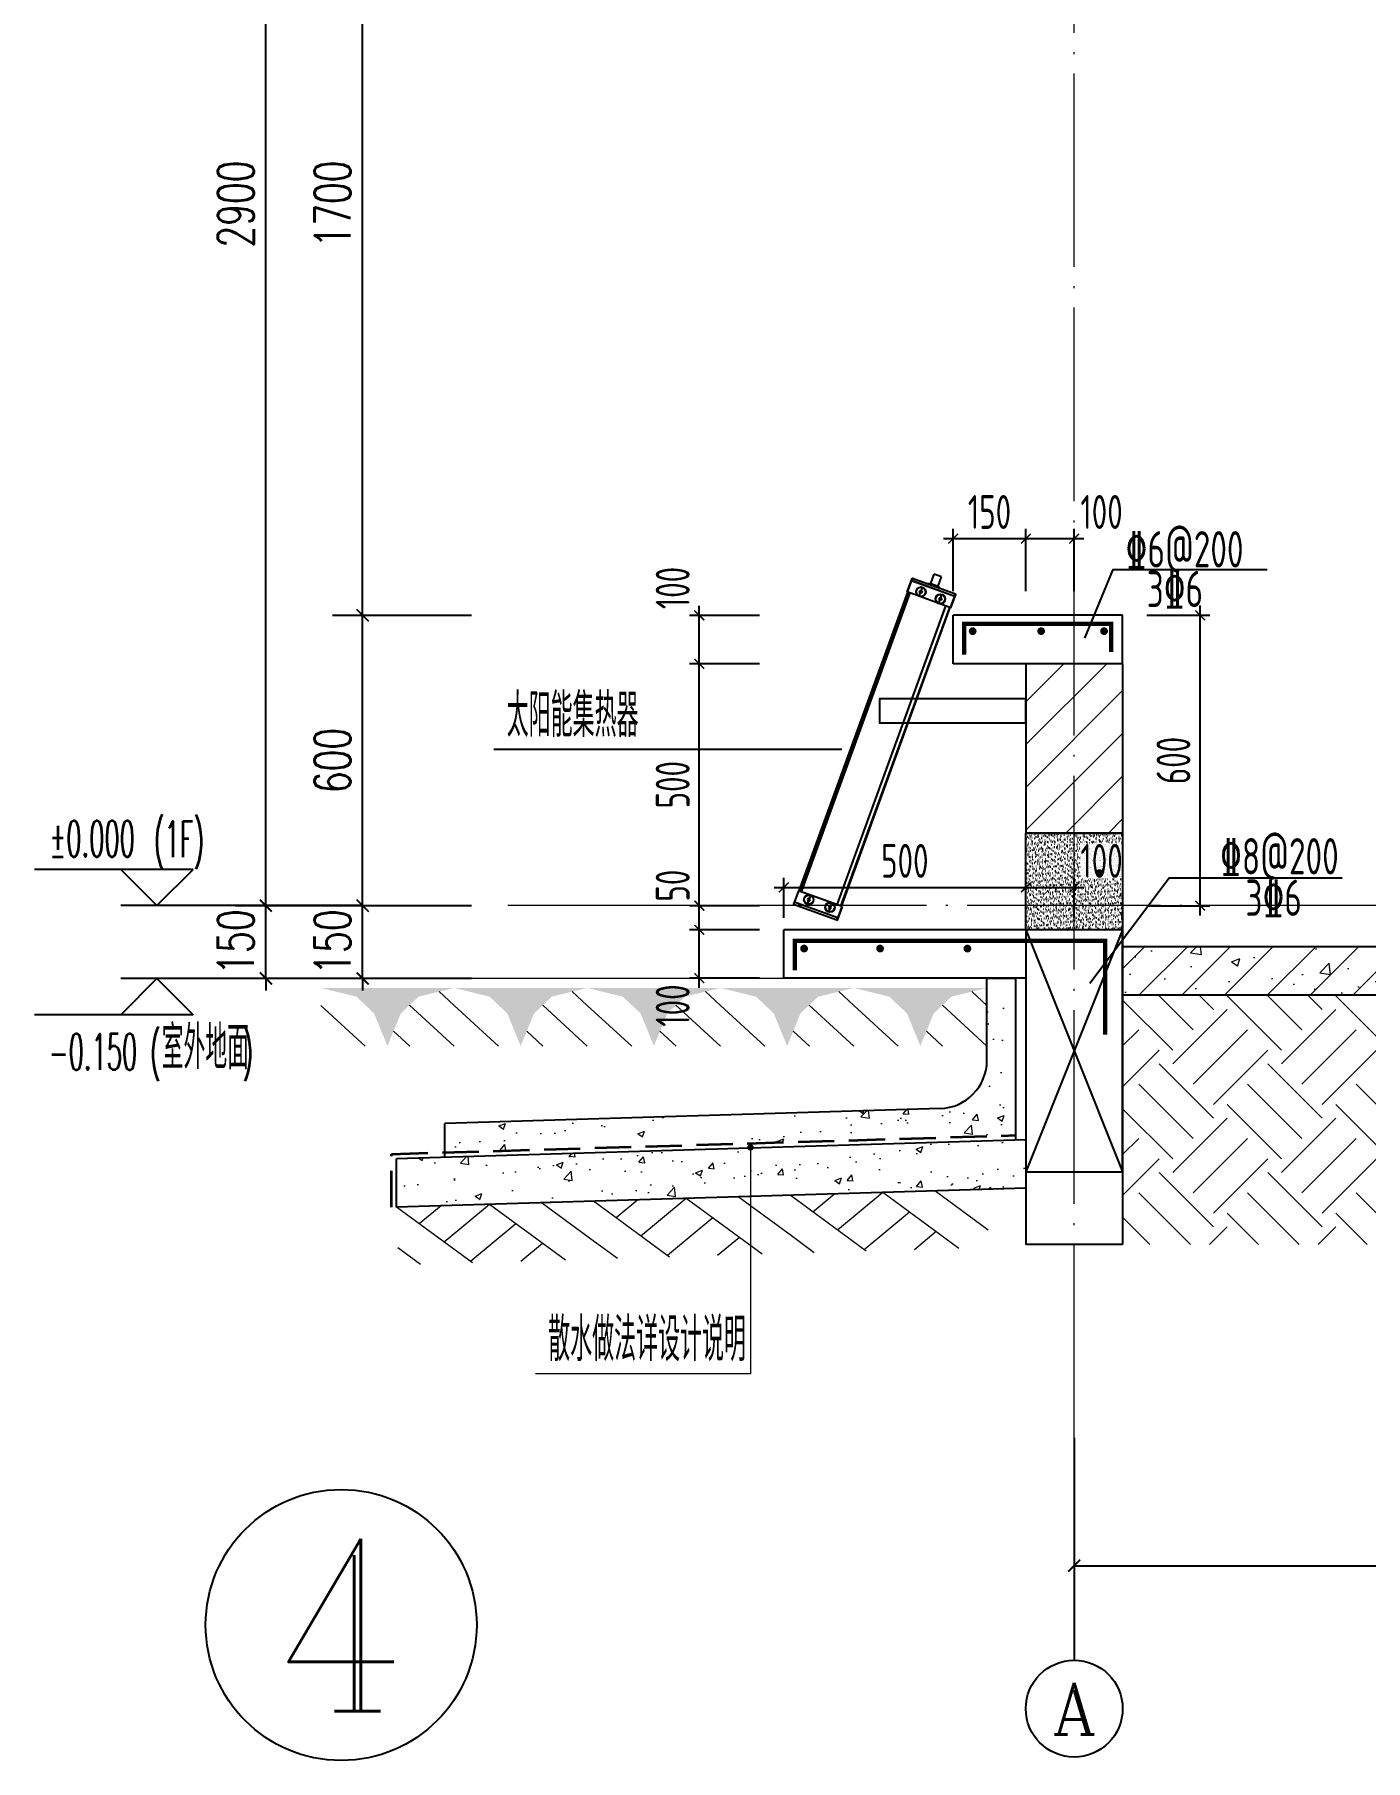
# Model space of a CAD drawing. Extents: x -668857 to 143095, y -247466 to 228182.
# Drawn here: x 22132 to 24882, y 150817 to 154384 of the extents above; entities that cross this region are included whole.
import ezdxf
from ezdxf.enums import TextEntityAlignment as Align

# ---------------------------------------------------------------- set-up
doc = ezdxf.new("R2010")
doc.units = 0
doc.header["$LTSCALE"] = 1000
doc.linetypes.add('DASH', pattern=[0.35, 0.25, -0.1])
doc.linetypes.add('DOTE', pattern=[2.42, 2, -0.2, 0.02, -0.2])
doc.layers.get('0').update_dxf_attribs({"linetype": 'CONTINUOUS'})
doc.layers.get('DEFPOINTS').update_dxf_attribs({"linetype": 'CONTINUOUS'})
for name, color, linetype in [('A-AXIS_TEXT', 7, 'CONTINUOUS'), ('AXIS', 3, 'CONTINUOUS'), ('COLUMN', 4, 'CONTINUOUS'), ('DIM', 2, 'CONTINUOUS'), ('DIM_ELEV', 3, 'CONTINUOUS'), ('DIM_IDEN', 67, 'CONTINUOUS'), ('PUB_DIM', 3, 'CONTINUOUS'), ('PUB_TEXT', 2, 'CONTINUOUS'), ('REIN', 6, 'CONTINUOUS'), ('S-大样-砼线', 7, 'CONTINUOUS'), ('S-引出线', 40, 'CONTINUOUS'), ('TEXT', 2, 'CONTINUOUS'), ('WALL', 5, 'CONTINUOUS'), ('实线层', 7, 'CONTINUOUS'), ('立面-看线', 251, 'CONTINUOUS')]:
    doc.layers.add(name, color=color, linetype=linetype)
for name, color, linetype, lineweight in [('AXIS_TEXT', 7, 'CONTINUOUS', 20), ('DOTE', 19, 'DOTE', 9), ('PUB_HATCH', 8, 'CONTINUOUS', 9), ('填充', 251, 'CONTINUOUS', 5), ('平面-排水沟', 86, 'CONTINUOUS', 15), ('立面-中轮廓线', 30, 'CONTINUOUS', 35), ('粉刷', 251, 'CONTINUOUS', 9)]:
    doc.layers.add(name, color=color, linetype=linetype, lineweight=lineweight)
doc.styles.add('_TCH_AXIS', font='COMPLEX', dxfattribs={"bigfont": 'GBCBIG'})
doc.styles.add('_TCH_DIM', font='SIMPLEX.shx', dxfattribs={"width": 0.7, "bigfont": 'GBCBIG.shx'})
doc.styles.add('_TCH_DIM_T3', font='SIMPLEX', dxfattribs={"width": 0.705882, "bigfont": 'GBCBIG'})
doc.styles.add('COMPLEX', font='COMPLEX')
doc.styles.add('DIM_FONT_T3', font='SIMPLEX', dxfattribs={"width": 0.705882, "bigfont": 'GBCBIG'})
doc.styles.add('TSSD_DIMENSION', font='Tssdeng.shx', dxfattribs={"width": 0.7, "bigfont": 'tssdchn.shx'})
doc.styles.add('TSSD_REIN', font='tssdeng.shx', dxfattribs={"width": 0.7, "height": 300, "bigfont": 'tssdchn.shx'})
doc.styles.add('w', font='tssdeng.shx', dxfattribs={"width": 0.8, "bigfont": 'tssdchn.shx'})
doc.dimstyles.new('_TCH_ARCH&&25', dxfattribs={"dimtxt": 74.375, "dimasz": 25, "dimexe": 62.5, "dimexo": 75, "dimgap": 25, "dimtad": 1, "dimdec": 0, "dimzin": 0, "dimdsep": 46, "dimtxsty": '_TCH_DIM_T3', "dimblk": 'ARCHTICK', "dimcen": 0.09, "dimclrt": 7, "dimazin": 0, "dimtfac": 1, "dimtdec": 0, "dimtix": 1, "dimtmove": 2, "dimatfit": 3, "dimldrblk": 'ARCHTICK', "dimfxl": 0, "dimtolj": 1, "dimtzin": 0, "dimarcsym": 0})
doc.dimstyles.new('TSSD_20_20', dxfattribs={"dimtxt": 60, "dimasz": 20, "dimexe": 20, "dimexo": 50, "dimgap": 20, "dimtad": 1, "dimdec": 0, "dimzin": 0, "dimdsep": 46, "dimtxsty": 'TSSD_DIMENSION', "dimblk": 'ARCHTICK', "dimblk1": 'ARCHTICK', "dimblk2": 'ARCHTICK', "dimcen": 0, "dimdle": 20, "dimclrt": 7, "dimadec": 0, "dimazin": 0, "dimtfac": 1, "dimtdec": 0, "dimtix": 1, "dimtmove": 2, "dimatfit": 3, "dimfxl": 0, "dimtolj": 1, "dimtzin": 0, "dimarcsym": 0})
pattern_1 = [(50, (28072.99, 249033.25), (143.452037, -12.550427), [15, -165]), (355, (28072.99, 249033.25), (-27.750267, 150.438427), [12, -132]), (100.4514, (28084.94, 249032.2), (115.701876, 137.88791), [12.74804, -140.22842]), (46.1842, (28072.99, 249073.25), (213.44821, -33.1038), [22.5, -247.5]), (96.6356, (28090.77, 249070.5), (186.93254, 194.82357), [19.12206, -210.3426]), (351.1842, (28072.99, 249073.25), (186.93239, 194.82372), [18, -198]), (21, (28092.99, 249063.25), (119.38141, -80.52378), [15, -165]), (326, (28092.99, 249063.25), (48.663066, 145.03001), [12, -132]), (71.4514, (28102.93, 249056.54), (168.044526, 64.5061), [12.74804, -140.22842]), (37.5, (28072.986, 249033.25), (2.431971, 66.578771), [0, -130.4, 0, -134, 0, -132.5]), (7.5, (28072.986, 249033.25), (52.613907, 78.882342), [0, -76.4, 0, -127.4, 0, -50.5]), (327.5, (28028.386, 249033.25), (106.764487, -4.510974), [0, -50, 0, -156, 0, -207]), (317.5, (28008.39, 249033.25), (116.637234, 20.020996), [0, -65, 0, -103.6, 0, -147])]

# ---------------------------------------------------------------- blocks, each defined once
blk = doc.blocks.new('A$C01192DFB')
at = {"layer": '实线层', "color": 5}
for p, q in [((-196.4, 238.3), (-189.3, 257.6)), ((-174.3, 252.1), (-189.3, 257.6)), ((-181.3, 232.8), (-174.3, 252.1)), ((-468.5, -396.9), (-243.8, 220.5)), ((-243.5, 220.4), (-468.2, -397)), ((-467.7, -397.2), (-243, 220.2)), ((-240, 219.1), (-464.7, -398.3)), ((-239.5, 218.9), (-464.2, -398.5)), ((-245.2, 221), (-235.1, 248.7)), ((-155, 188.2), (-245.2, 221)), ((-244.8, 220.8), (-234.5, 249)), ((-146.5, 211.5), (-236.8, 244.3)), ((-146.9, 212), (-236.2, 244.4)), ((-235.1, 248.7), (-234.7, 248.5)), ((-145.3, 216.4), (-234.6, 248.9)), ((-145.2, 216.5), (-234.5, 249)), ((-219.7, 220.8), (-218.7, 223.5)), ((-217.8, 218.6), (-219.7, 220.8)), ((-219.4, 214.4), (-214.3, 228.2)), ((-218.7, 223.5), (-215.9, 224)), ((-215, 219.1), (-217.8, 218.6)), ((-215.9, 224), (-214, 221.8)), ((-214, 221.8), (-215, 219.1)), ((-196.4, 238.3), (-203, 237.5)), ((-176.7, 228), (-203, 237.5)), ((-196.4, 238.3), (-181.3, 232.8)), ((-181.3, 232.8), (-176.7, 228)), ((-155.5, 188.3), (-145.2, 216.5)), ((-155, 188.2), (-144.9, 215.9)), ((-144.9, 215.9), (-145.4, 216)), ((-166, 192.2), (-390.7, -425.2)), ((-165.7, 192), (-390.4, -425.3)), ((-381.9, -428.4), (-157.2, 189)), ((-156.8, 188.8), (-381.5, -428.6)), ((-381.1, -428.7), (-156.4, 188.7)), ((-179.3, 206.1), (-178.4, 208.8)), ((-177.5, 203.9), (-179.3, 206.1)), ((-179, 199.7), (-174, 213.5)), ((-178.4, 208.8), (-175.5, 209.3)), ((-174.6, 204.4), (-177.5, 203.9)), ((-175.5, 209.3), (-173.7, 207.1)), ((-173.7, 207.1), (-174.6, 204.4)), ((-469.9, -396.4), (-480, -424.1)), ((-480, -424.1), (-479.6, -424.3)), ((-469.5, -396.6), (-479.7, -424.8)), ((-390.4, -457.1), (-479.7, -424.6)), ((-390.5, -457.2), (-479.7, -424.8)), ((-388.2, -452.5), (-478.4, -419.7)), ((-388.8, -452.7), (-478.1, -420.2)), ((-379.7, -429.2), (-469.9, -396.4)), ((-379.7, -429.2), (-468, -397.1)), ((-450.2, -412.7), (-451.2, -415.4)), ((-451.2, -415.4), (-449.4, -417.6)), ((-445.9, -408), (-450.9, -421.8)), ((-447.4, -412.2), (-450.2, -412.7)), ((-449.4, -417.6), (-446.5, -417.1)), ((-445.5, -414.4), (-447.4, -412.2)), ((-446.5, -417.1), (-445.5, -414.4)), ((-402.2, -423.9), (-407.2, -437.7)), ((-406.6, -428.6), (-407.6, -431.3)), ((-407.6, -431.3), (-405.7, -433.5)), ((-403.7, -428.1), (-406.6, -428.6)), ((-405.7, -433.5), (-402.9, -433)), ((-401.9, -430.3), (-403.7, -428.1)), ((-402.9, -433), (-401.9, -430.3)), ((-380.2, -429.1), (-390.5, -457.2)), ((-389.8, -456.9), (-390.3, -456.8)), ((-379.7, -429.2), (-389.8, -456.9))]:
    blk.add_line(p, q, dxfattribs=at)
for points in [[(-236.8, 244.3), (-236.7, 244.4), (-236.5, 244.5), (-236.4, 244.5), (-236.2, 244.4)], [(-146.5, 211.5), (-146.5, 211.6), (-146.6, 211.7), (-146.7, 211.9), (-146.9, 212)], [(-478.4, -419.7), (-478.4, -419.8), (-478.4, -420), (-478.2, -420.1), (-478.1, -420.2)], [(-388.2, -452.5), (-388.3, -452.6), (-388.4, -452.7), (-388.6, -452.7), (-388.8, -452.7)]]:
    blk.add_lwpolyline(points, dxfattribs=at)
blk.add_lwpolyline([(0, 0), (-302.4, 0), (-302.4, -49.7), (0, -49.7)], close=True, dxfattribs=at)
for centre, radius in [((-216.8, 221.3), 10), ((-216.8, 221.3), 9.5), ((-176.5, 206.6), 10), ((-176.5, 206.6), 9.5), ((-448.4, -414.9), 10), ((-448.4, -414.9), 9.5), ((-404.7, -430.8), 10), ((-404.7, -430.8), 9.5)]:
    blk.add_circle(centre, radius, dxfattribs=at)
for centre, start, end in [((-234.7, 248.5), 70, 160), ((-145.4, 216), 340, 70), ((-479.6, -424.3), 160, 250), ((-390.3, -456.8), 250, 340)]:
    blk.add_arc(centre, 0.5, start, end, dxfattribs=at)
blk = doc.blocks.new('$LINEPAT$素土夯实')
at = {"color": 0}
for p, q in [((0, -210), (210, 0)), ((120, -300), (420, 0)), ((420, 0), (607.5, -187.5)), ((495, -300), (795, 0)), ((615, 0), (705, -90)), ((315, -105), (502.5, -292.5)), ((210, -210), (300, -300)), ((705, -300), (795, -210))]:
    blk.add_line(p, q, dxfattribs=at)
blk = doc.blocks.new('$LinePat$自然土壤')
at = {"color": 0}
for p, q in [((0, -90), (71, -19)), ((0, -300), (210.7, -89.3)), ((420, -300), (630, -90)), ((210, -300), (286.4, -223.6))]:
    blk.add_line(p, q, dxfattribs=at)
for points in [[(0, 0), (630, 0), (168, -45), (462, -45)], [(168, -45), (462, -45), (252, -132), (378, -132)], [(252, -132), (378, -132), (315, -300)]]:
    blk.add_solid(points, dxfattribs=at)
blk = doc.blocks.new('sanshui')
at = {"layer": '粉刷'}
h = blk.add_hatch(dxfattribs=at)
h.set_pattern_fill('混凝土', color=256, scale=20)
h.set_pattern_definition(pattern_1)
edge = h.paths.add_edge_path()
edge.add_line((346317.8, 427329.6), (346257.8, 427329.6))
edge.add_line((346257.8, 427329.6), (346257.8, 427160.3))
edge.add_arc((346157.8, 427160.3), 100, 271.7184, 360, ccw=False)
edge.add_line((346160.8, 427060.3), (345137.8, 427029.6))
edge.add_line((345137.8, 427029.6), (345137.8, 426969.6))
edge.add_line((345137.8, 426969.6), (346317.8, 427005))
edge.add_line((346317.8, 427005), (346317.8, 427329.6))
h = blk.add_hatch(dxfattribs=at)
h.set_pattern_fill('混凝土', color=256, scale=20)
h.set_pattern_definition(pattern_1)
h.paths.add_polyline_path([(346337.8, 426895.6), (346337.8, 426995.6), (345037.8, 426956.6), (345037.8, 426856.6)])
at = {"layer": 'COLUMN'}
for p, q in [((346257.8, 427329.6), (346317.8, 427329.6)), ((346257.8, 427160.3), (346257.8, 427329.6)), ((346317.8, 426995), (346317.8, 427329.6)), ((346160.8, 427060.3), (345137.8, 427029.6)), ((345137.8, 426959.6), (345137.8, 427029.6)), ((346338.1, 426995.6), (345037.8, 426956.6)), ((345037.8, 426856.6), (345037.8, 426956.6)), ((346338.1, 426895.6), (345037.8, 426856.6))]:
    blk.add_line(p, q, dxfattribs=at)
blk.add_arc((346157.8, 427160.3), 100, 271.7184, 0, dxfattribs=at)
at = {"layer": '立面-中轮廓线', "linetype": 'DASH', "ltscale": 0.3}
blk.add_lwpolyline([(345027.8, 426856.6), (345027.8, 426966.3), (346317.8, 427005)], dxfattribs=at)
at = {"layer": '粉刷'}
blk.add_line((344881.5, 427329.6), (346257.8, 427329.6), dxfattribs=at)
at = {"layer": '粉刷', "yscale": 0.4, "zscale": 0.4}
for name, p, xscale, rotation in [('$LinePat$自然土壤', (345156.8, 427309.6), -0.4369306507241237, 359.9999999999903), ('$LinePat$自然土壤', (345432, 427309.6), -0.4369306507241237, 359.9999999999903), ('$LinePat$自然土壤', (345707.3, 427309.6), -0.4369306507241237, 359.9999999999903), ('$LinePat$自然土壤', (345982.6, 427309.6), -0.4369306507241237, 359.9999999999903), ('$LinePat$自然土壤', (346257.8, 427309.6), -0.4369306507241237, 359.9999999999903), ('$LINEPAT$素土夯实', (346257.8, 426893.2), -0.5117605352322558, 1.718358001643932), ('$LINEPAT$素土夯实', (345444.5, 426868.8), -0.5117605352322558, 1.718358001643932), ('$LINEPAT$素土夯实', (345851.2, 426881), -0.5117605352322558, 1.718358001643932)]:
    blk.add_blockref(name, p, dxfattribs=dict(at, xscale=xscale, rotation=rotation))
blk = doc.blocks.new('_ArchTick')
at = {"color": 0, "linetype": 'ByBlock', "const_width": 0.15}
blk.add_lwpolyline([(-0.5, -0.5), (0.5, 0.5)], dxfattribs=at)
blk = doc.blocks.new('*D2883')
at = {"layer": 'DEFPOINTS', "color": 0}
for p in [(24379.8, 153183.3), (24539.8, 153183.3), (24379.8, 152583.2)]:
    blk.add_point(p, dxfattribs=at)
at = {"layer": 'DIM', "color": 0, "lineweight": -2}
for p, q in [((24539.8, 152563.2), (24539.8, 153203.3)), ((24429.8, 153183.3), (24559.8, 153183.3)), ((24429.8, 152583.2), (24559.8, 152583.2))]:
    blk.add_line(p, q, dxfattribs=at)
at = {"layer": 'DIM', "color": 0, "lineweight": -2, "xscale": 20, "yscale": 20, "zscale": 20}
for p, rotation in [((24539.8, 153183.3), 90), ((24539.8, 152583.2), 270)]:
    blk.add_blockref('_ArchTick', p, dxfattribs=dict(at, rotation=rotation))
at = {"layer": 'DIM', "color": 7, "insert": (24484.8, 152883.2), "char_height": 70, "attachment_point": 5, "rotation": 90, "style": 'TSSD_DIMENSION'}
blk.add_mtext('\\A1;600', dxfattribs=at)
blk = doc.blocks.new('*D2884')
at = {"layer": 'DEFPOINTS', "color": 0}
for p in [(24179.9, 152620.8), (23679.8, 152508.2), (24179.9, 152508.2)]:
    blk.add_point(p, dxfattribs=at)
at = {"layer": 'DIM', "color": 0, "lineweight": -2}
for p, q in [((23679.8, 152558.2), (23679.8, 152640.8)), ((24179.9, 152558.2), (24179.9, 152640.8)), ((23659.8, 152620.8), (24199.9, 152620.8))]:
    blk.add_line(p, q, dxfattribs=at)
at = {"layer": 'DIM', "color": 0, "lineweight": -2, "xscale": 20, "yscale": 20, "zscale": 20, "rotation": 180}
blk.add_blockref('_ArchTick', (23679.8, 152620.8), dxfattribs=at)
at = {"layer": 'DIM', "color": 0, "lineweight": -2, "xscale": 20, "yscale": 20, "zscale": 20}
blk.add_blockref('_ArchTick', (24179.9, 152620.8), dxfattribs=at)
at = {"layer": 'DIM', "color": 7, "insert": (23929.8, 152675.8), "char_height": 70, "attachment_point": 5, "style": 'TSSD_DIMENSION'}
blk.add_mtext('\\A1;500', dxfattribs=at)
blk = doc.blocks.new('*D2885')
at = {"layer": 'DEFPOINTS', "color": 0}
for p in [(24279.9, 152620.8), (24179.9, 152508.2), (24279.9, 152508.2)]:
    blk.add_point(p, dxfattribs=at)
at = {"layer": 'DIM', "color": 0, "lineweight": -2}
for p, q in [((24179.9, 152558.2), (24179.9, 152640.8)), ((24279.9, 152558.2), (24279.9, 152640.8)), ((24159.9, 152620.8), (24299.9, 152620.8))]:
    blk.add_line(p, q, dxfattribs=at)
at = {"layer": 'DIM', "color": 0, "lineweight": -2, "xscale": 20, "yscale": 20, "zscale": 20, "rotation": 180}
blk.add_blockref('_ArchTick', (24179.9, 152620.8), dxfattribs=at)
at = {"layer": 'DIM', "color": 0, "lineweight": -2, "xscale": 20, "yscale": 20, "zscale": 20}
blk.add_blockref('_ArchTick', (24279.9, 152620.8), dxfattribs=at)
at = {"layer": 'DIM', "color": 7, "insert": (24336.3, 152675.8), "char_height": 70, "attachment_point": 5, "style": 'TSSD_DIMENSION'}
blk.add_mtext('\\A1;100', dxfattribs=at)
blk = doc.blocks.new('*D2887')
at = {"layer": 'DEFPOINTS', "color": 0}
for p in [(24179.8, 153341.8), (24029.8, 153183.2), (24179.8, 153183.2)]:
    blk.add_point(p, dxfattribs=at)
at = {"layer": 'DIM', "color": 0, "lineweight": -2}
for p, q in [((24009.8, 153341.8), (24199.8, 153341.8)), ((24029.8, 153233.2), (24029.8, 153361.8)), ((24179.8, 153233.2), (24179.8, 153361.8))]:
    blk.add_line(p, q, dxfattribs=at)
at = {"layer": 'DIM', "color": 0, "lineweight": -2, "xscale": 20, "yscale": 20, "zscale": 20, "rotation": 180}
blk.add_blockref('_ArchTick', (24029.8, 153341.8), dxfattribs=at)
at = {"layer": 'DIM', "color": 0, "lineweight": -2, "xscale": 20, "yscale": 20, "zscale": 20}
blk.add_blockref('_ArchTick', (24179.8, 153341.8), dxfattribs=at)
at = {"layer": 'DIM', "color": 7, "insert": (24104.8, 153396.8), "char_height": 70, "attachment_point": 5, "style": 'TSSD_DIMENSION'}
blk.add_mtext('\\A1;150', dxfattribs=at)
blk = doc.blocks.new('*D2888')
at = {"layer": 'DEFPOINTS', "color": 0}
for p in [(24279.8, 153341.8), (24179.8, 153183.2), (24279.8, 153183.2)]:
    blk.add_point(p, dxfattribs=at)
at = {"layer": 'DIM', "color": 0, "lineweight": -2}
for p, q in [((24159.8, 153341.8), (24299.8, 153341.8)), ((24179.8, 153233.2), (24179.8, 153361.8)), ((24279.8, 153233.2), (24279.8, 153361.8))]:
    blk.add_line(p, q, dxfattribs=at)
at = {"layer": 'DIM', "color": 0, "lineweight": -2, "xscale": 20, "yscale": 20, "zscale": 20, "rotation": 180}
blk.add_blockref('_ArchTick', (24179.8, 153341.8), dxfattribs=at)
at = {"layer": 'DIM', "color": 0, "lineweight": -2, "xscale": 20, "yscale": 20, "zscale": 20}
blk.add_blockref('_ArchTick', (24279.8, 153341.8), dxfattribs=at)
at = {"layer": 'DIM', "color": 7, "insert": (24336.3, 153396.8), "char_height": 70, "attachment_point": 5, "style": 'TSSD_DIMENSION'}
blk.add_mtext('\\A1;100', dxfattribs=at)
blk = doc.blocks.new('*D2889')
at = {"layer": 'DEFPOINTS', "color": 0}
for p in [(23505.2, 153183.2), (23679.8, 153183.2), (23679.8, 153083.2)]:
    blk.add_point(p, dxfattribs=at)
at = {"layer": 'DIM', "color": 0, "lineweight": -2}
for p, q in [((23505.2, 153063.2), (23505.2, 153203.2)), ((23629.8, 153183.2), (23485.2, 153183.2)), ((23629.8, 153083.2), (23485.2, 153083.2))]:
    blk.add_line(p, q, dxfattribs=at)
at = {"layer": 'DIM', "color": 0, "lineweight": -2, "xscale": 20, "yscale": 20, "zscale": 20}
for p, rotation in [((23505.2, 153183.2), 90), ((23505.2, 153083.2), 270)]:
    blk.add_blockref('_ArchTick', p, dxfattribs=dict(at, rotation=rotation))
at = {"layer": 'DIM', "color": 7, "insert": (23450.2, 153239.7), "char_height": 70, "attachment_point": 5, "rotation": 90, "style": 'TSSD_DIMENSION'}
blk.add_mtext('\\A1;100', dxfattribs=at)
blk = doc.blocks.new('*D2890')
at = {"layer": 'DEFPOINTS', "color": 0}
for p in [(23505.2, 153083.2), (23679.8, 153083.2), (23679.8, 152583.2)]:
    blk.add_point(p, dxfattribs=at)
at = {"layer": 'DIM', "color": 0, "lineweight": -2}
for p, q in [((23505.2, 152563.2), (23505.2, 153103.2)), ((23629.8, 153083.2), (23485.2, 153083.2)), ((23629.8, 152583.2), (23485.2, 152583.2))]:
    blk.add_line(p, q, dxfattribs=at)
at = {"layer": 'DIM', "color": 0, "lineweight": -2, "xscale": 20, "yscale": 20, "zscale": 20}
for p, rotation in [((23505.2, 153083.2), 90), ((23505.2, 152583.2), 270)]:
    blk.add_blockref('_ArchTick', p, dxfattribs=dict(at, rotation=rotation))
at = {"layer": 'DIM', "color": 7, "insert": (23450.2, 152833.2), "char_height": 70, "attachment_point": 5, "rotation": 90, "style": 'TSSD_DIMENSION'}
blk.add_mtext('\\A1;500', dxfattribs=at)
blk = doc.blocks.new('*D2891')
at = {"layer": 'DEFPOINTS', "color": 0}
for p in [(23505.2, 152583.2), (23679.8, 152583.2), (23679.8, 152533.2)]:
    blk.add_point(p, dxfattribs=at)
at = {"layer": 'DIM', "color": 0, "lineweight": -2}
for p, q in [((23505.2, 152513.2), (23505.2, 152603.2)), ((23629.8, 152583.2), (23485.2, 152583.2)), ((23629.8, 152533.2), (23485.2, 152533.2))]:
    blk.add_line(p, q, dxfattribs=at)
at = {"layer": 'DIM', "color": 0, "lineweight": -2, "xscale": 20, "yscale": 20, "zscale": 20}
for p, rotation in [((23505.2, 152583.2), 90), ((23505.2, 152533.2), 270)]:
    blk.add_blockref('_ArchTick', p, dxfattribs=dict(at, rotation=rotation))
at = {"layer": 'DIM', "color": 7, "insert": (23450.2, 152624.6), "char_height": 70, "attachment_point": 5, "rotation": 90, "style": 'TSSD_DIMENSION'}
blk.add_mtext('\\A1;50', dxfattribs=at)
blk = doc.blocks.new('*D2892')
at = {"layer": 'DEFPOINTS', "color": 0}
for p in [(23505.2, 152533.2), (23679.8, 152533.2), (23679.8, 152433.2)]:
    blk.add_point(p, dxfattribs=at)
at = {"layer": 'DIM', "color": 0, "lineweight": -2}
for p, q in [((23629.8, 152533.2), (23485.2, 152533.2)), ((23505.2, 152413.2), (23505.2, 152553.2)), ((23629.8, 152433.2), (23485.2, 152433.2))]:
    blk.add_line(p, q, dxfattribs=at)
at = {"layer": 'DIM', "color": 0, "lineweight": -2, "xscale": 20, "yscale": 20, "zscale": 20}
for p, rotation in [((23505.2, 152533.2), 90), ((23505.2, 152433.2), 270)]:
    blk.add_blockref('_ArchTick', p, dxfattribs=dict(at, rotation=rotation))
at = {"layer": 'DIM', "color": 7, "insert": (23450.2, 152376.8), "char_height": 70, "attachment_point": 5, "rotation": 90, "style": 'TSSD_DIMENSION'}
blk.add_mtext('\\A1;100', dxfattribs=at)
blk = doc.blocks.new('*D2940')
at = {"layer": 'AXIS', "color": 0, "lineweight": -2}
for p, q in [((24279.8, 151408.2), (24279.8, 151156.7)), ((26079.8, 151408.2), (26079.8, 151156.7)), ((24279.8, 151219.2), (26079.8, 151219.2))]:
    blk.add_line(p, q, dxfattribs=at)
at = {"layer": 'DEFPOINTS', "color": 0}
for p in [(24279.8, 151483.2), (26079.8, 151483.2), (26079.8, 151219.2)]:
    blk.add_point(p, dxfattribs=at)
at = {"layer": 'AXIS', "color": 0, "lineweight": -2, "xscale": 25, "yscale": 25, "zscale": 25, "rotation": 180}
blk.add_blockref('_ArchTick', (24279.8, 151219.2), dxfattribs=at)
at = {"layer": 'AXIS', "color": 0, "lineweight": -2, "xscale": 25, "yscale": 25, "zscale": 25}
blk.add_blockref('_ArchTick', (26079.8, 151219.2), dxfattribs=at)
at = {"layer": 'AXIS', "color": 7, "insert": (25179.8, 151281.4), "char_height": 74.38, "attachment_point": 5, "style": '_TCH_DIM_T3'}
blk.add_mtext('\\A1;1800', dxfattribs=at)
blk = doc.blocks.new('*D2944')
at = {"layer": 'DEFPOINTS', "color": 0}
for p in [(22809.6, 152583.2), (23109.6, 152583.2), (23109.6, 152432.8)]:
    blk.add_point(p, dxfattribs=at)
at = {"layer": 'PUB_DIM', "color": 0, "lineweight": -2}
for p, q in [((22809.6, 152583.2), (22809.6, 152608.2)), ((23034.6, 152583.2), (22747.1, 152583.2)), ((22809.6, 152432.8), (22809.6, 152583.2)), ((23034.6, 152432.8), (22747.1, 152432.8)), ((22809.6, 152432.8), (22809.6, 152407.8))]:
    blk.add_line(p, q, dxfattribs=at)
at = {"layer": 'PUB_DIM', "color": 0, "lineweight": -2, "xscale": 25, "yscale": 25, "zscale": 25}
for p, rotation in [((22809.6, 152583.2), 270), ((22809.6, 152432.8), 90)]:
    blk.add_blockref('_ArchTick', p, dxfattribs=dict(at, rotation=rotation))
at = {"layer": 'PUB_DIM', "color": 7, "insert": (22747.5, 152508), "char_height": 74.38, "attachment_point": 5, "rotation": 90, "style": '_TCH_DIM_T3'}
blk.add_mtext('\\A1;150', dxfattribs=at)
blk = doc.blocks.new('*D2945')
at = {"layer": 'DEFPOINTS', "color": 0}
for p in [(22809.6, 153183.2), (23109.6, 153183.2), (23109.6, 152583.2)]:
    blk.add_point(p, dxfattribs=at)
at = {"layer": 'PUB_DIM', "color": 0, "lineweight": -2}
for p, q in [((23034.6, 153183.2), (22747.1, 153183.2)), ((22809.6, 152583.2), (22809.6, 153183.2)), ((23034.6, 152583.2), (22747.1, 152583.2))]:
    blk.add_line(p, q, dxfattribs=at)
at = {"layer": 'PUB_DIM', "color": 0, "lineweight": -2, "xscale": 25, "yscale": 25, "zscale": 25}
for p, rotation in [((22809.6, 153183.2), 90), ((22809.6, 152583.2), 270)]:
    blk.add_blockref('_ArchTick', p, dxfattribs=dict(at, rotation=rotation))
at = {"layer": 'PUB_DIM', "color": 7, "insert": (22747.5, 152883.2), "char_height": 74.38, "attachment_point": 5, "rotation": 90, "style": '_TCH_DIM_T3'}
blk.add_mtext('\\A1;600', dxfattribs=at)
blk = doc.blocks.new('*D2946')
at = {"layer": 'DEFPOINTS', "color": 0}
for p in [(22809.6, 154883.2), (23109.6, 154883.2), (23109.6, 153183.2)]:
    blk.add_point(p, dxfattribs=at)
at = {"layer": 'PUB_DIM', "color": 0, "lineweight": -2}
for p, q in [((23034.6, 154883.2), (22747.1, 154883.2)), ((22809.6, 153183.2), (22809.6, 154883.2)), ((23034.6, 153183.2), (22747.1, 153183.2))]:
    blk.add_line(p, q, dxfattribs=at)
at = {"layer": 'PUB_DIM', "color": 0, "lineweight": -2, "xscale": 25, "yscale": 25, "zscale": 25}
for p, rotation in [((22809.6, 154883.2), 90), ((22809.6, 153183.2), 270)]:
    blk.add_blockref('_ArchTick', p, dxfattribs=dict(at, rotation=rotation))
at = {"layer": 'PUB_DIM', "color": 7, "insert": (22747.5, 154033.2), "char_height": 74.38, "attachment_point": 5, "rotation": 90, "style": '_TCH_DIM_T3'}
blk.add_mtext('\\A1;1700', dxfattribs=at)
blk = doc.blocks.new('*D2964')
at = {"layer": 'DEFPOINTS', "color": 0}
for p in [(22609.6, 152583.2), (23109.6, 152583.2), (23109.6, 152432.8)]:
    blk.add_point(p, dxfattribs=at)
at = {"layer": 'PUB_DIM', "color": 0, "lineweight": -2}
for p, q in [((22609.6, 152583.2), (22609.6, 152608.2)), ((23034.6, 152583.2), (22547.1, 152583.2)), ((22609.6, 152432.8), (22609.6, 152583.2)), ((23034.6, 152432.8), (22547.1, 152432.8)), ((22609.6, 152432.8), (22609.6, 152407.8))]:
    blk.add_line(p, q, dxfattribs=at)
at = {"layer": 'PUB_DIM', "color": 0, "lineweight": -2, "xscale": 25, "yscale": 25, "zscale": 25}
for p, rotation in [((22609.6, 152583.2), 270), ((22609.6, 152432.8), 90)]:
    blk.add_blockref('_ArchTick', p, dxfattribs=dict(at, rotation=rotation))
at = {"layer": 'PUB_DIM', "color": 7, "insert": (22547.5, 152508), "char_height": 74.38, "attachment_point": 5, "rotation": 90, "style": '_TCH_DIM_T3'}
blk.add_mtext('\\A1;150', dxfattribs=at)
blk = doc.blocks.new('*D2965')
at = {"layer": 'DEFPOINTS', "color": 0}
for p in [(22609.6, 155483.2), (23109.6, 155483.2), (23109.6, 152583.2)]:
    blk.add_point(p, dxfattribs=at)
at = {"layer": 'PUB_DIM', "color": 0, "lineweight": -2}
for p, q in [((23034.6, 155483.2), (22547.1, 155483.2)), ((22609.6, 152583.2), (22609.6, 155483.2)), ((23034.6, 152583.2), (22547.1, 152583.2))]:
    blk.add_line(p, q, dxfattribs=at)
at = {"layer": 'PUB_DIM', "color": 0, "lineweight": -2, "xscale": 25, "yscale": 25, "zscale": 25}
for p, rotation in [((22609.6, 155483.2), 90), ((22609.6, 152583.2), 270)]:
    blk.add_blockref('_ArchTick', p, dxfattribs=dict(at, rotation=rotation))
at = {"layer": 'PUB_DIM', "color": 7, "insert": (22547.5, 154033.2), "char_height": 74.38, "attachment_point": 5, "rotation": 90, "style": '_TCH_DIM_T3'}
blk.add_mtext('\\A1;2900', dxfattribs=at)
blk = doc.blocks.new('_AXISO')
blk.add_circle((0, 0), 0.5)
at = {"layer": 'A-AXIS_TEXT', "style": 'COMPLEX', "width": 1.041667}
blk.add_attdef('A', text='', height=0.56, dxfattribs=at).set_placement((-0.25, -0.28), (0.25, -0.28), align=Align.FIT)
blk = doc.blocks.new('20210809.02270547')
at = {"layer": 'REIN', "const_width": 9}
for points in [[(87504.6, 67366.4), (87504.6, 67430.2), (87808.5, 67430.2), (87808.5, 67372.2)], [(87154.5, 66714.5), (87154.5, 66775.2), (87795.6, 66775.2), (87795.6, 66580.9)]]:
    blk.add_lwpolyline(points, dxfattribs=at)
at = {"layer": 'REIN', "const_width": 8}
for points in [[(87518.1, 67415.1, 1), (87526.1, 67415.1, 1)], [(87659.6, 67415.1, 1), (87667.6, 67415.1, 1)], [(87789.6, 67415.1, 1), (87797.6, 67415.1, 1)], [(87169.8, 66759.1, 1), (87177.8, 66759.1, 1)], [(87326.8, 66759.1, 1), (87334.8, 66759.1, 1)], [(87507.3, 66759.1, 1), (87515.3, 66759.1, 1)]]:
    blk.add_lwpolyline(points, format="xyb", close=True, dxfattribs=at)
at = {"layer": 'S-引出线'}
for points in [[(87754.1, 67400.8), (87812.1, 67542.4), (88130.6, 67542.4)], [(87764.3, 66687.5), (87928, 66905.4), (88285.7, 66905.4)]]:
    blk.add_lwpolyline(points, dxfattribs=at)
at = {"layer": 'TEXT', "width": 0.7}
for s, style, p in [('%%1326@200', 'w', (87838.3, 67546.8)), ('3%%1326', 'w', (87881.7, 67464.8)), ('%%1328@200', 'TSSD_REIN', (88033.4, 66912.4)), ('3%%1326', 'TSSD_REIN', (88085.7, 66826.7))]:
    blk.add_text(s, height=75, rotation=0, dxfattribs=dict(at, style=style)).set_placement(p)
blk = doc.blocks.new('20210809.03232467')
at = {"layer": 'S-大样-砼线'}
for p, q in [((87154.5, 67080.9), (87354.5, 66580.9)), ((87354.5, 67080.9), (87154.5, 66580.9))]:
    blk.add_line(p, q, dxfattribs=at)
blk.add_lwpolyline([(87354.5, 67080.9), (87154.5, 67080.9), (87154.5, 66580.9), (87354.5, 66580.9)], close=True, dxfattribs=at)

msp = doc.modelspace()

# ---------------------------------------------------------------- hatches: boundary and pattern name
at = {"layer": 'PUB_HATCH'}
h = msp.add_hatch(dxfattribs=at)
h.set_pattern_fill('普通砖', color=256, scale=25, style=0)
h.set_pattern_definition([(45, (-956095.346, 321071.136), (-44.1941915, 44.1941915), [])])
h.paths.add_polyline_path([(24379.83, 153083.23), (24179.83, 153083.23), (24179.83, 152733.23), (24379.83, 152733.23)])
h = msp.add_hatch(dxfattribs=at)
h.set_pattern_fill('钢筋混凝土', color=256, scale=25, style=0)
h.set_pattern_definition([(45, (-956095.346, 321026.26), (-44.194174, 44.194174), []), (50, (-956095.35, 321026.26), (179.315046, -15.688034), [18.75, -206.25]), (355, (-956095.35, 321026.26), (-34.687833, 188.048033), [15, -165]), (100.4514, (-956080.4, 321024.95), (144.627345, 172.359886), [15.935047, -175.285528]), (46.1842, (-956095.35, 321076.26), (266.81026, -41.379754), [28.125, -309.375]), (96.6356, (-956073.1, 321072.8), (233.665676, 243.52947), [23.90257, -262.92825]), (351.1842, (-956095.35, 321076.26), (233.66549, 243.52965), [22.5, -247.5]), (21, (-956070.35, 321063.76), (149.226763, -100.654723), [18.75, -206.25]), (326, (-956070.35, 321063.76), (60.828833, 181.28751), [15, -165]), (71.4514, (-956057.91, 321055.37), (210.055657, 80.632624), [15.935047, -175.285528]), (37.5, (-956095.346, 321026.26), (3.039964, 83.2234635), [0, -163, 0, -167.5, 0, -165.625]), (7.5, (-956095.35, 321026.26), (65.767384, 98.602928), [0, -95.5, 0, -159.25, 0, -63.125]), (327.5, (-956151.096, 321026.26), (133.455609, -5.638718), [0, -62.5, 0, -195, 0, -258.75]), (317.5, (-956176.1, 321026.26), (145.796542, 25.026246), [0, -81.25, 0, -129.5, 0, -183.75])])
h.paths.add_polyline_path([(26046.5, 152464.89), (25979.83, 152498.23), (24379.83, 152498.23), (24379.83, 152398.23), (25979.83, 152398.23)])
at = {"layer": '填充'}
h = msp.add_hatch(dxfattribs=at)
h.set_pattern_fill('EARTH', color=250, scale=50, angle=45, style=0)
h.set_pattern_definition([(45, (-841129.24, 278569.31), (0, 224.506403), [158.75, -158.75]), (45, (-841171.34, 278611.4), (0, 224.506403), [158.75, -158.75]), (45, (-841213.43, 278653.5), (0, 224.506403), [158.75, -158.75]), (135, (-841213.43, 278681.56), (-224.506403, 0), [158.75, -158.75]), (135, (-841171.34, 278723.66), (-224.506403, 0), [158.75, -158.75]), (135, (-841129.24, 278765.75), (-224.506403, 0), [158.75, -158.75])])
h.paths.add_polyline_path([(24379.83, 151883.24), (25979.83, 151883.21), (25979.83, 152398.22), (24379.83, 152398.24)])
at = {"layer": '立面-看线'}
h = msp.add_hatch(dxfattribs=at)
h.set_pattern_fill('碎沙', color=256, scale=4)
h.set_pattern_definition([(37.5, (-776873.405, -232828.7266), (-0.32000626, 9.78826475), [0, -7.7216, 0, -8.636, 0, -8.255]), (7.5, (-776873.405, -232828.727), (8.99046566, 14.33650201), [0, -4.1656, 0, -6.9596, 0, -2.667]), (327.5, (-776879.653, -232828.727), (15.819847405, 0.02874369), [0, -2.54, 0, -9.144, 0, -11.938]), (317.5, (-776879.653, -232828.727), (15.27112905, 4.45858647), [0, -1.27, 0, -5.9944, 0, -6.858])])
h.paths.add_polyline_path([(24179.83, 152533.23), (24379.83, 152533.23), (24379.83, 152733.23), (24179.83, 152733.23)])

# ---------------------------------------------------------------- linework, layer by layer
at = {"layer": 'AXIS'}
msp.add_line((24279.8, 151483.22), (24279.8, 151023.83), dxfattribs=at)
at = {"layer": 'AXIS', "color": 6}
msp.add_circle((22765.22, 151096.65), 280, dxfattribs=at)
at = {"layer": 'DIM_ELEV'}
for p, q in [((22459.64, 152658.23), (22131.64, 152658.23)), ((22384.64, 152583.23), (22309.64, 152658.23)), ((22384.64, 152583.23), (22459.64, 152658.23)), ((22809.64, 152583.23), (22309.64, 152583.23)), ((22384.64, 152432.76), (22309.64, 152357.76)), ((22809.64, 152432.76), (22309.64, 152432.76)), ((22384.64, 152432.76), (22459.64, 152357.76)), ((22459.64, 152357.76), (22131.64, 152357.76))]:
    msp.add_line(p, q, dxfattribs=at)
at = {"layer": 'DIM_IDEN'}
for p, q in [((23618.36, 152905.72), (23080.92, 152905.72)), ((23799.44, 152905.72), (23618.36, 152905.72))]:
    msp.add_line(p, q, dxfattribs=at)
at = {"layer": 'DIM_IDEN', "const_width": 8.33}
msp.add_lwpolyline([(24328.11, 152650.24, 1), (24336.44, 152650.24, 1)], format="xyb", close=True, dxfattribs=at)
at = {"layer": 'DOTE', "color": 1, "linetype": 'DOTE', "ltscale": 0.2}
for p, q in [((24279.83, 151483.22), (24279.83, 171083.23)), ((26878.36, 152583.23), (23109.64, 152583.23))]:
    msp.add_line(p, q, dxfattribs=at)
at = {"layer": 'WALL'}
for p, q in [((24379.83, 153183.23), (24029.83, 153183.23)), ((24029.83, 153083.23), (24029.83, 153183.23)), ((24379.83, 153083.23), (24379.83, 153183.23)), ((24379.83, 153083.23), (24029.83, 153083.23)), ((24179.83, 153083.23), (24179.83, 152733.23)), ((24379.83, 153083.23), (24379.83, 152733.23)), ((24379.83, 152733.23), (24179.83, 152733.23)), ((24379.83, 152533.23), (23679.83, 152533.23)), ((23679.83, 152433.23), (23679.83, 152533.23)), ((24379.83, 152533.23), (24379.83, 151883.22)), ((25979.83, 152498.23), (24379.83, 152498.23)), ((24379.83, 152398.23), (24379.83, 152498.23)), ((24179.83, 152433.23), (23679.83, 152433.23)), ((24179.83, 152433.23), (24179.83, 151883.22)), ((25979.83, 152398.23), (24379.83, 152398.23)), ((24379.83, 151883.22), (24179.83, 151883.22))]:
    msp.add_line(p, q, dxfattribs=at)
msp.add_lwpolyline([(24179.83, 152733.23), (24379.83, 152733.23), (24379.83, 152533.23), (24179.83, 152533.23)], close=True, dxfattribs=at)
at = {"layer": '平面-排水沟'}
for p, q in [((23610.82, 152083.63), (23610.82, 151615.79)), ((23610.82, 151615.79), (23166.69, 151615.79))]:
    msp.add_line(p, q, dxfattribs=at)
at = {"layer": '平面-排水沟', "const_width": 6.67}
msp.add_lwpolyline([(23610.82, 152086.97, 1), (23610.82, 152080.3, 1)], format="xyb", close=True, dxfattribs=at)

# ---------------------------------------------------------------- block references
for name, p in [('A$C01192DFB', (24179.83, 153010.48)), ('sanshui', (-322158.29, -274896.41))]:
    msp.add_blockref(name, p)
at = {"layer": 'AXIS'}
ref = msp.add_blockref('_AXISO', (24279.8, 150923.83), dxfattribs=dict(at, xscale=200, yscale=200, zscale=200))
ref.add_attrib('A', 'A', dxfattribs={"layer": 'AXIS_TEXT', "height": 106.3, "style": '_TCH_AXIS'}).set_placement((24234.25, 150870.68), (24325.36, 150870.68), align=Align.FIT)
at = {"layer": 'REIN'}
msp.add_blockref('20210809.02270547', (-63452.14, 85735.42), dxfattribs=at)
at = {"layer": '立面-看线'}
msp.add_blockref('20210809.03232467', (-62974.68, 85452.29), dxfattribs=at)

# ---------------------------------------------------------------- texts
at = {"layer": 'AXIS_TEXT', "color": 6, "style": '_TCH_AXIS'}
msp.add_text('4', height=356.35, dxfattribs=at).set_placement((22629.47, 150918.47), (22900.98, 150918.47), align=Align.FIT)
at = {"layer": 'PUB_TEXT'}
for s, height, style, width, p in [('太阳能集热器', 89.362, 'DIM_FONT_T3', 0.705882, (23107.17, 152931.97)), ('(1F)', 74.375, '_TCH_DIM', 0.494118, (22378.02, 152683.25)), ('%%P0.000', 74.375, '_TCH_DIM', 0.494118, (22162.64, 152684.48)), ('室外地面', 89.362, '_TCH_DIM', 0.7, (22394.47, 152245.23)), ('-0.150', 74.375, '_TCH_DIM', 0.494118, (22161.24, 152244.01)), ('(', 74.38, '_TCH_DIM', 0.494118, (22369.97, 152245.23)), (')', 74.38, '_TCH_DIM', 0.494118, (22561.27, 152245.23)), ('散水做法详设计说明', 89.362, 'DIM_FONT_T3', 0.705882, (23192.94, 151642.04))]:
    msp.add_text(s, height=height, dxfattribs=dict(at, style=style, width=width)).set_placement(p)

# ---------------------------------------------------------------- dimensions: what is measured, and where the dimension line sits
at = {"layer": 'AXIS'}
dim = msp.add_aligned_dim(p1=(24279.83, 151483.22), p2=(26079.83, 151483.22), distance=-264.03, dimstyle='_TCH_ARCH&&25', dxfattribs=at)
dim.commit()
dim.dimension.update_dxf_attribs({"geometry": '*D2940', "text_midpoint": (25179.83, 151281.38)})
at = {"layer": 'DIM'}
for p1, p2, distance, picture, middle in [((24029.83, 153183.23), (24179.83, 153183.23), 158.59, '*D2887', (24104.83, 153396.81)), ((24379.83, 152583.23), (24379.83, 153183.26), -160, '*D2883', (24484.83, 152883.24)), ((23679.83, 152583.23), (23679.83, 153083.23), 174.61, '*D2890', (23450.22, 152833.23)), ((23679.83, 152508.23), (24179.87, 152508.23), 112.61, '*D2884', (23929.85, 152675.83))]:
    dim = msp.add_aligned_dim(p1=p1, p2=p2, distance=distance, dimstyle='TSSD_20_20', override={"dimtxt": 70}, dxfattribs=at)
    dim.commit()
    dim.dimension.update_dxf_attribs({"geometry": picture, "text_midpoint": middle})
for base, p1, p2, angle, picture, middle in [((24279.83, 153341.81), (24179.83, 153183.23), (24279.83, 153183.23), 360, '*D2888', (24336.28, 153396.81)), ((23505.22, 153183.23), (23679.83, 153083.23), (23679.83, 153183.23), 90, '*D2889', (23450.22, 153239.67)), ((24279.87, 152620.83), (24179.87, 152508.23), (24279.87, 152508.23), 0, '*D2885', (24336.31, 152675.83)), ((23505.22, 152583.23), (23679.83, 152533.23), (23679.83, 152583.23), 90, '*D2891', (23450.22, 152624.6)), ((23505.22, 152533.23), (23679.83, 152433.23), (23679.83, 152533.23), 90, '*D2892', (23450.22, 152376.78))]:
    dim = msp.add_linear_dim(base=base, p1=p1, p2=p2, angle=angle, dimstyle='TSSD_20_20', override={"dimtxt": 70}, dxfattribs=at)
    dim.commit()
    dim.dimension.update_dxf_attribs({"geometry": picture, "text_midpoint": middle, "dimtype": 161})
at = {"layer": 'PUB_DIM'}
for p1, p2, distance, picture, middle in [((23109.64, 152583.23), (23109.64, 155483.23), 500, '*D2965', (22547.45, 154033.23)), ((23109.64, 153183.23), (23109.64, 154883.23), 300, '*D2946', (22747.45, 154033.23)), ((23109.64, 152583.23), (23109.64, 153183.23), 300, '*D2945', (22747.45, 152883.23)), ((23109.64, 152432.76), (23109.64, 152583.23), 500, '*D2964', (22547.45, 152507.99)), ((23109.64, 152432.76), (23109.64, 152583.23), 300, '*D2944', (22747.45, 152507.99))]:
    dim = msp.add_aligned_dim(p1=p1, p2=p2, distance=distance, dimstyle='_TCH_ARCH&&25', dxfattribs=at)
    dim.commit()
    dim.dimension.update_dxf_attribs({"geometry": picture, "text_midpoint": middle})

doc.saveas('drawing.dxf')
